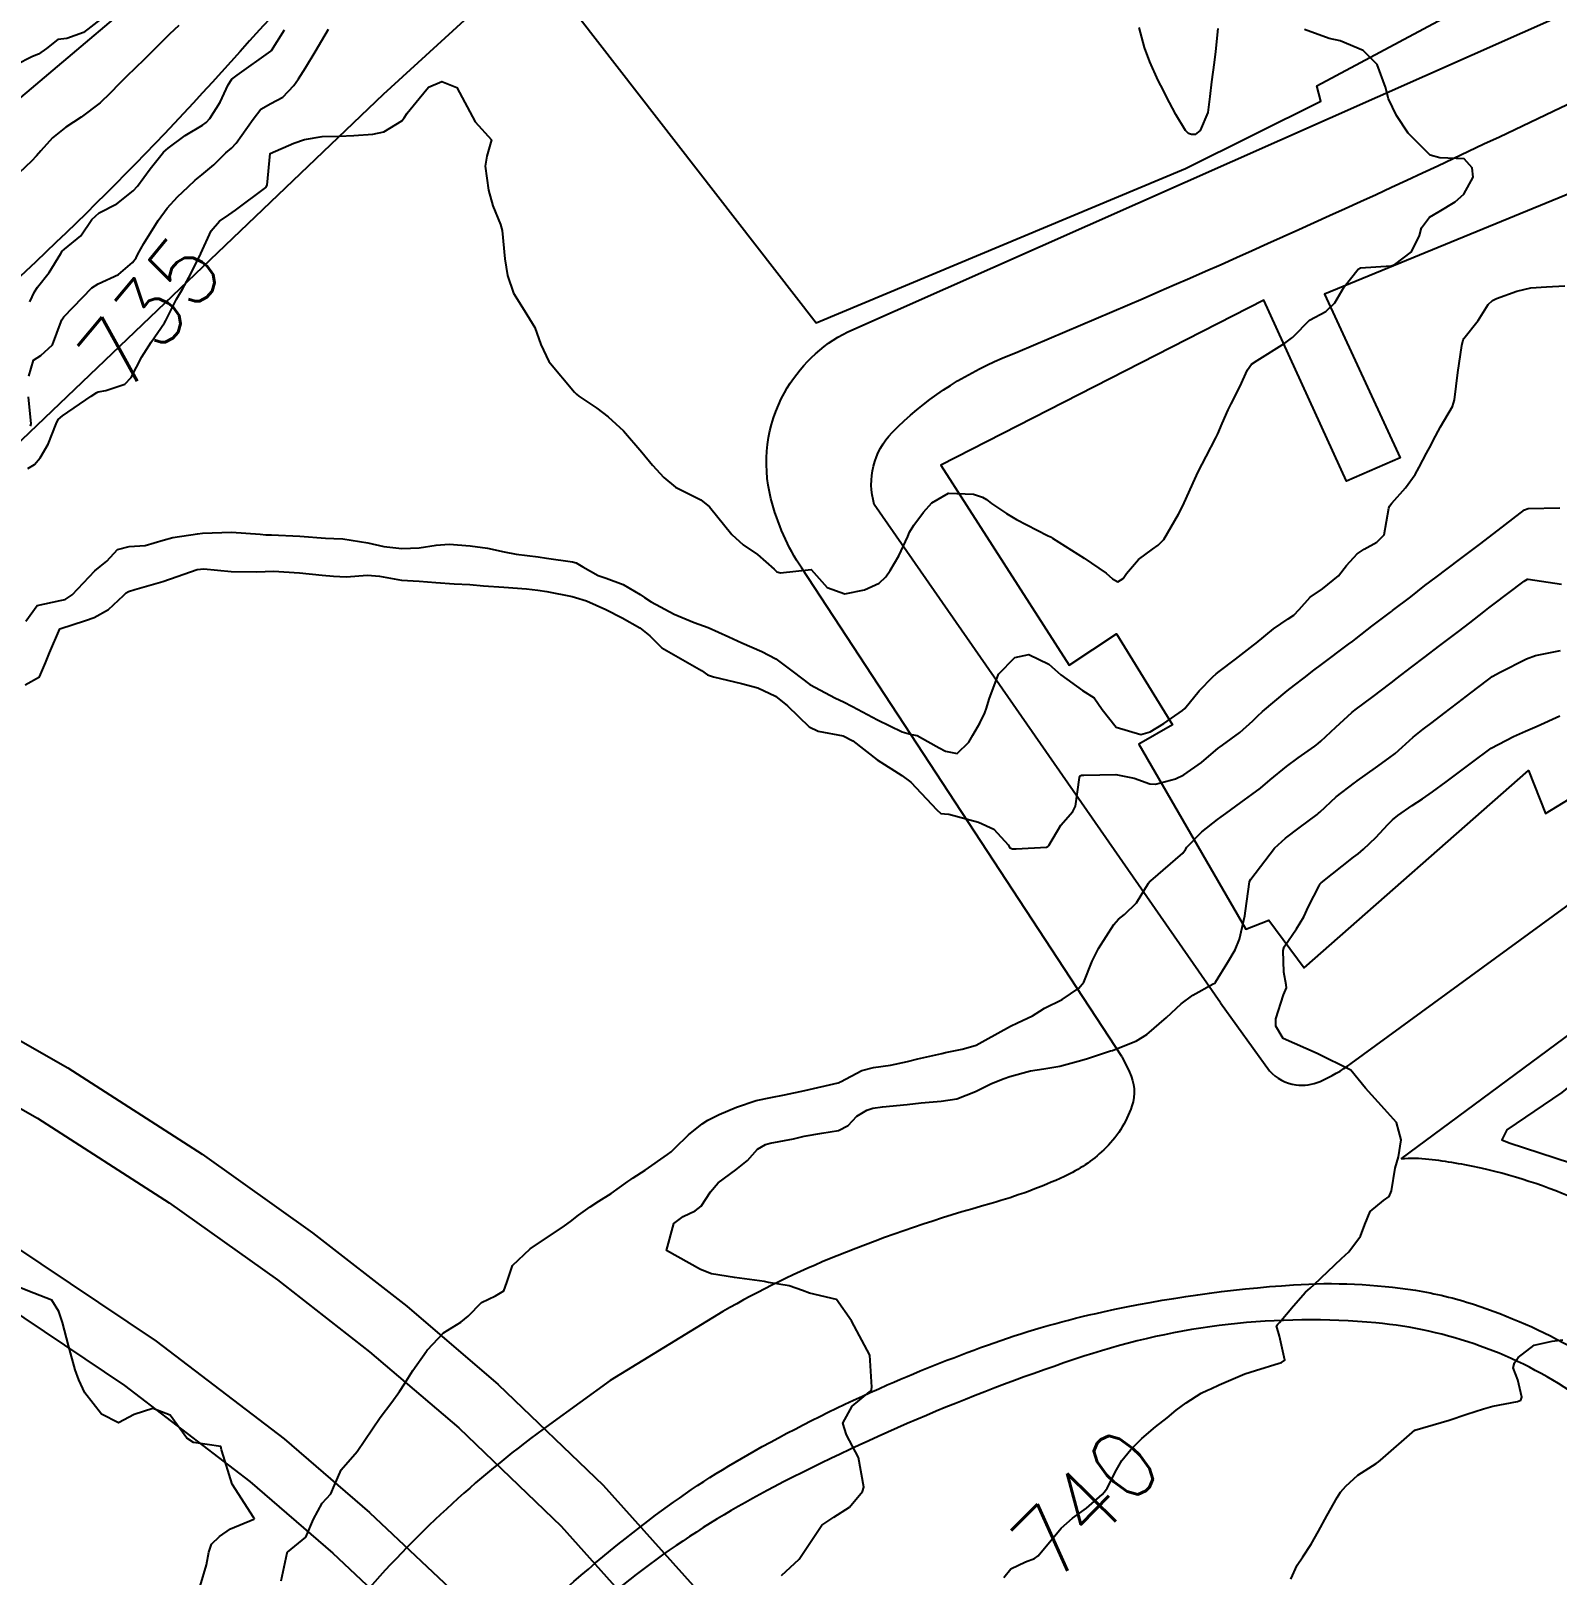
# Model space of a CAD drawing. Header units: metres. Extents: x 307586 to 320046, y 7427249 to 7434250.
# Drawn here: x 316232.5 to 316322, y 7432790.2 to 7432880.7 of the extents above; entities that cross this region are included whole.
import ezdxf
from ezdxf.enums import TextEntityAlignment as Align

# ---------------------------------------------------------------- set-up
doc = ezdxf.new("R2010")
doc.units = ezdxf.units.M
doc.header["$MEASUREMENT"] = 0
for name, color, linetype in [('Area Verde e Lazer', 45, 'Continuous'), ('Cotas', 45, 'Continuous'), ('Curvas de Nivel 1m', 11, 'Continuous'), ('Curvas de Nivel 5m', 15, 'Continuous'), ('Divisa', 42, 'FENCELINE2'), ('Edificações', 30, 'Continuous'), ('Hidrografia', 140, 'Continuous'), ('Linha Férrea', 20, 'Continuous'), ('Pontes_Viadutos_Tubos', 190, 'Continuous'), ('Vias Primárias', 230, 'Continuous'), ('Vias Secundárias', 230, 'Continuous')]:
    doc.layers.add(name, color=color, linetype=linetype)
doc.styles.add('Style-STANDARD', font='STANDARD.shx')
doc.linetypes.add('FENCELINE2', pattern='A,0.25,-0.1,[132,ltypeshp.shx,S=0.1,R=0,X=-0.1,Y=0],-0.1,1', length=1.45)

msp = doc.modelspace()

# ---------------------------------------------------------------- linework, layer by layer
at = {"layer": 'Area Verde e Lazer'}
msp.add_lwpolyline([(316319.17, 7432815.551), (316325.463, 7432813.504), (316330.877, 7432810.578), (316334.682, 7432807.068), (316335.707, 7432806.044), (316336.585, 7432808.384), (316339.365, 7432815.259), (316344.943, 7432826.553), (316352.26, 7432836.645), (316360.163, 7432845.276), (316363.236, 7432847.762), (316363.383, 7432848.933), (316361.919, 7432848.201), (316355.919, 7432843.959), (316332.492, 7432826.834), (316322.248, 7432818.497), (316319.028, 7432816.303), (316318.736, 7432815.717)], close=True, dxfattribs=at)
msp.add_lwpolyline([(316319.17, 7432815.551), (316325.463, 7432813.504), (316330.877, 7432810.578), (316334.682, 7432807.068), (316335.707, 7432806.044), (316336.585, 7432808.384), (316339.365, 7432815.259), (316344.943, 7432826.553), (316352.26, 7432836.645), (316360.163, 7432845.276), (316363.236, 7432847.762), (316363.383, 7432848.933), (316361.919, 7432848.201), (316355.919, 7432843.959), (316332.492, 7432826.834), (316322.248, 7432818.497), (316319.028, 7432816.303), (316318.736, 7432815.717)], close=True, dxfattribs=at)
msp.add_lwpolyline([(316323.06, 7432800.791, 0.126944), (316311.356, 7432804.991, 0.103163), (316294.23, 7432803.036, 0.039758), (316276.073, 7432795.387, 0.070026), (316263.599, 7432786.519, 0.050061), (316253.095, 7432774.371, 0.09365), (316246.477, 7432759.79, -0.037526), (316244.374, 7432753.323, 0.059256), (316243.624, 7432750.623, 0.071498), (316243.474, 7432735.475, 0.131395), (316245.728, 7432730.054, -0.00311), (316249.029, 7432725.705, 0.091567), (316252.931, 7432722.105, 0.108082), (316261.634, 7432718.956, 0.044562), (316268.556, 7432718.659), (316276.359, 7432719.709), (316285.963, 7432722.109), (316296.786, 7432726.321), (316305.039, 7432731.42), (316311.942, 7432737.42), (316317.494, 7432744.169), (316322.905, 7432751.537)], format="xyb", dxfattribs=at)
msp.add_lwpolyline([(316323.06, 7432800.791, 0.126944), (316311.356, 7432804.991, 0.103163), (316294.23, 7432803.036, 0.039758), (316276.073, 7432795.387, 0.070026), (316263.599, 7432786.519, 0.050061), (316253.095, 7432774.371, 0.09365), (316246.477, 7432759.79, -0.037526), (316244.374, 7432753.323, 0.059256), (316243.624, 7432750.623, 0.071498), (316243.474, 7432735.475, 0.131395), (316245.728, 7432730.054, -0.00311), (316249.029, 7432725.705, 0.091567), (316252.931, 7432722.105, 0.108082), (316261.634, 7432718.956, 0.044562), (316268.556, 7432718.659), (316276.359, 7432719.709), (316285.963, 7432722.109), (316296.786, 7432726.321), (316305.039, 7432731.42), (316311.942, 7432737.42), (316317.494, 7432744.169), (316322.905, 7432751.537)], format="xyb", dxfattribs=at)
at = {"layer": 'Curvas de Nivel 1m', "flags": 128}
for points, elevation in [([(316236.611, 7432881.429), (316235.566, 7432880.629), (316234.599, 7432880.268), (316234.072, 7432880.211), (316233.39, 7432879.692), (316232.924, 7432879.361), (316232.586, 7432879.221), (316231.575, 7432878.713)], 734), ([(316241.164, 7432881.038), (316240.602, 7432880.526), (316239.691, 7432879.614), (316239.145, 7432879.061), (316238.576, 7432878.507), (316238.126, 7432878.078), (316237.68, 7432877.639), (316237.135, 7432877.067), (316236.552, 7432876.508), (316235.425, 7432875.667), (316234.537, 7432875.079), (316233.76, 7432874.458), (316233.057, 7432873.695), (316232.811, 7432873.404), (316232.514, 7432873.076), (316231.801, 7432872.409)], 733), ([(316232.361, 7432860.478), (316232.638, 7432861.43), (316233.072, 7432861.693), (316233.757, 7432862.311), (316234.26, 7432863.681), (316234.292, 7432863.793), (316234.406, 7432863.952), (316236.054, 7432865.656), (316236.425, 7432865.892), (316237.622, 7432866.447), (316238.446, 7432867.139), (316238.65, 7432867.427), (316238.759, 7432867.625), (316239.102, 7432868.263), (316239.94, 7432869.608), (316240.48, 7432870.339), (316241.084, 7432870.997), (316241.713, 7432871.588), (316242.118, 7432871.965), (316242.504, 7432872.288), (316243.209, 7432872.876), (316243.919, 7432873.566), (316244.24, 7432873.849), (316244.529, 7432874.144), (316245.516, 7432875.545), (316245.966, 7432876.124), (316246.557, 7432876.468), (316247.258, 7432876.828), (316247.909, 7432877.517), (316248.173, 7432877.918), (316248.583, 7432878.562), (316249.158, 7432879.502), (316249.931, 7432880.815)], 734), ([(316232.414, 7432864.844), (316232.686, 7432865.431), (316232.872, 7432865.696), (316233.562, 7432866.558), (316234.235, 7432867.682), (316234.31, 7432867.816), (316234.447, 7432867.935), (316235.414, 7432868.71), (316236.057, 7432869.656), (316236.477, 7432870.048), (316237.532, 7432870.59), (316238.49, 7432871.341), (316238.727, 7432871.626), (316239.483, 7432872.64), (316240.266, 7432873.604), (316240.525, 7432873.851), (316241.539, 7432874.584), (316242.539, 7432875.192), (316242.768, 7432875.35), (316242.983, 7432875.576), (316243.586, 7432876.541), (316244.058, 7432877.565), (316244.257, 7432877.882), (316244.579, 7432878.131), (316246.551, 7432879.531), (316246.593, 7432879.574), (316247.348, 7432880.781)], 733), ([(316232.189, 7432846.118), (316232.848, 7432847.049), (316234.208, 7432847.327), (316234.494, 7432847.39), (316234.902, 7432847.67), (316236.227, 7432849.072), (316236.543, 7432849.333), (316236.936, 7432849.643), (316237.555, 7432850.322), (316238.242, 7432850.493), (316239.179, 7432850.553), (316240.246, 7432850.868), (316240.809, 7432851.033), (316242.25, 7432851.251), (316242.549, 7432851.277), (316244.251, 7432851.341), (316245.93, 7432851.215), (316246.25, 7432851.188), (316246.6, 7432851.176), (316248.249, 7432851.101), (316249.752, 7432850.992), (316250.248, 7432850.971), (316250.772, 7432850.95), (316252.246, 7432850.721), (316253.188, 7432850.506), (316254.242, 7432850.387), (316255.245, 7432850.427), (316256.245, 7432850.587), (316257.006, 7432850.642), (316258.244, 7432850.546), (316259.261, 7432850.393), (316260.241, 7432850.177), (316260.941, 7432850.054), (316262.238, 7432849.887), (316262.716, 7432849.813), (316264.236, 7432849.603), (316264.464, 7432849.545), (316264.839, 7432849.311), (316265.739, 7432848.808), (316266.226, 7432848.647), (316267.213, 7432848.27), (316268.217, 7432847.677), (316268.462, 7432847.513), (316268.853, 7432847.26), (316270.202, 7432846.526), (316271.374, 7432846.05), (316272.191, 7432845.751), (316273.414, 7432845.208), (316274.179, 7432844.853), (316275.341, 7432844.349), (316276.17, 7432843.912), (316277.174, 7432843.16), (316278.152, 7432842.42), (316279.663, 7432841.604), (316280.137, 7432841.39), (316280.668, 7432841.115), (316282.125, 7432840.337), (316283.576, 7432839.627), (316284.117, 7432839.481), (316284.455, 7432839.412), (316285.074, 7432839.066), (316285.75, 7432838.696), (316286.107, 7432838.508), (316286.792, 7432838.357), (316287.484, 7432839.036), (316287.713, 7432839.44), (316288.13, 7432840.136), (316288.418, 7432840.746), (316288.52, 7432841.024), (316288.672, 7432841.546), (316289.219, 7432843.014), (316290.173, 7432843.997), (316291.005, 7432844.161), (316292.169, 7432843.603), (316292.868, 7432842.973), (316294.154, 7432842.059), (316294.836, 7432841.636), (316295.293, 7432840.943), (316296.128, 7432839.917), (316297.562, 7432839.475), (316298.124, 7432839.627), (316298.91, 7432840.119), (316300.004, 7432840.882), (316300.144, 7432841.013), (316300.994, 7432842.032), (316301.784, 7432842.864), (316301.985, 7432843.041), (316302.166, 7432843.175), (316303.126, 7432843.898), (316304.182, 7432844.714), (316304.335, 7432844.838), (316305.347, 7432845.671), (316306.205, 7432846.252), (316306.535, 7432846.479), (316306.855, 7432846.804), (316307.495, 7432847.522), (316308.225, 7432848.016), (316309.158, 7432848.776), (316309.62, 7432849.391), (316310.253, 7432850.066), (316310.666, 7432850.346), (316311.411, 7432850.749), (316311.829, 7432851.183), (316312.104, 7432852.742), (316312.154, 7432852.871), (316312.286, 7432853.036), (316313.097, 7432853.93), (316313.651, 7432854.727), (316313.884, 7432855.149), (316314.322, 7432855.97), (316314.586, 7432856.459), (316314.714, 7432856.714), (316315.149, 7432857.516), (316315.84, 7432858.698), (316315.967, 7432859.088), (316316.162, 7432860.693), (316316.399, 7432862.287), (316316.475, 7432862.616), (316316.517, 7432862.689), (316317.349, 7432863.745), (316317.93, 7432864.675), (316318.185, 7432864.913), (316318.428, 7432865.04), (316319.614, 7432865.473), (316320.438, 7432865.663), (316321.348, 7432865.722), (316322.44, 7432865.784)], 736), ([(316232.464, 7432857.556), (316232.497, 7432857.698), (316232.347, 7432859.275)], 734), ([(316232.143, 7432842.395), (316232.987, 7432842.855), (316233.348, 7432843.688), (316233.579, 7432844.276), (316234.183, 7432845.68), (316235.691, 7432846.157), (316236.193, 7432846.344), (316237.042, 7432846.8), (316237.906, 7432847.633), (316238.061, 7432847.785), (316238.215, 7432847.865), (316238.57, 7432847.979), (316240.221, 7432848.454), (316241.07, 7432848.746), (316242.229, 7432849.145), (316242.623, 7432849.182), (316244.228, 7432849.041), (316245.697, 7432849.008), (316246.228, 7432849.034), (316246.71, 7432849.044), (316248.227, 7432848.951), (316249.56, 7432848.824), (316250.226, 7432848.759), (316250.97, 7432848.728), (316252.226, 7432848.814), (316252.917, 7432848.762), (316254.224, 7432848.532), (316255.26, 7432848.461), (316256.223, 7432848.387), (316257.312, 7432848.309), (316258.222, 7432848.28), (316259.029, 7432848.186), (316260.22, 7432848.106), (316261.554, 7432848.012), (316262.219, 7432847.935), (316262.742, 7432847.859), (316264.215, 7432847.57), (316264.416, 7432847.518), (316265.061, 7432847.307), (316266.206, 7432846.803), (316267.155, 7432846.324), (316268.19, 7432845.724), (316268.782, 7432845.261), (316269.485, 7432844.559), (316270.172, 7432844.171), (316271.807, 7432843.224), (316272.159, 7432842.983), (316272.511, 7432842.864), (316274.152, 7432842.47), (316275.116, 7432842.218), (316276.141, 7432841.728), (316276.843, 7432841.163), (316278.121, 7432839.932), (316278.653, 7432839.677), (316280.116, 7432839.397), (316280.672, 7432839.114), (316282.102, 7432837.995), (316283.546, 7432837.085), (316284.087, 7432836.695), (316285.611, 7432835.057), (316285.849, 7432834.841), (316286.061, 7432834.827), (316286.302, 7432834.806), (316288.056, 7432834.338), (316288.958, 7432833.923), (316289.784, 7432833.004), (316289.884, 7432832.845), (316290.041, 7432832.779), (316290.266, 7432832.773), (316292.042, 7432832.883), (316292.113, 7432832.908), (316292.182, 7432832.979), (316292.87, 7432834.156), (316293.571, 7432834.965), (316293.742, 7432835.289), (316293.971, 7432836.961), (316294.003, 7432837.052), (316294.094, 7432837.091), (316294.227, 7432837.091), (316296.095, 7432837.135), (316297.177, 7432836.919), (316298.088, 7432836.59), (316298.424, 7432836.569), (316299.593, 7432836.888), (316300.095, 7432837.117), (316301.129, 7432837.844), (316302.111, 7432838.676), (316302.212, 7432838.759), (316302.356, 7432838.858), (316303.376, 7432839.596), (316304.135, 7432840.288), (316304.414, 7432840.56), (316304.712, 7432840.831), (316306.155, 7432842.037), (316306.587, 7432842.377), (316307.138, 7432842.8), (316307.721, 7432843.241), (316308.171, 7432843.58), (316309.75, 7432844.766), (316309.996, 7432844.953), (316310.188, 7432845.102), (316311.122, 7432845.828), (316312.212, 7432846.654), (316312.259, 7432846.693), (316312.324, 7432846.739), (316313.392, 7432847.557), (316314.228, 7432848.205), (316314.886, 7432848.71), (316316.249, 7432849.732), (316316.796, 7432850.143), (316317.502, 7432850.678), (316317.932, 7432851.007), (316318.269, 7432851.266), (316320.066, 7432852.643), (316320.284, 7432852.729), (316322.145, 7432852.761)], 737), ([(316247.163, 7432789.867), (316247.507, 7432791.51), (316247.514, 7432791.529), (316247.533, 7432791.549), (316248.613, 7432792.428), (316249.059, 7432793.488), (316249.572, 7432794.425), (316250.078, 7432794.975), (316250.294, 7432795.473), (316250.682, 7432796.384), (316251.613, 7432797.46), (316252.973, 7432799.44), (316253.642, 7432800.355), (316254.102, 7432800.972), (316254.391, 7432801.423), (316254.885, 7432802.197), (316255.682, 7432803.342), (316255.712, 7432803.38), (316255.731, 7432803.41), (316256.682, 7432804.411), (316257.699, 7432805.029), (316258.125, 7432805.384), (316258.907, 7432806.181), (316259.721, 7432806.578), (316260.207, 7432806.874), (316260.4, 7432807.353), (316260.727, 7432808.366), (316261.753, 7432809.34), (316263.767, 7432810.69), (316264.131, 7432810.945), (316264.603, 7432811.302), (316265.282, 7432811.793), (316265.785, 7432812.118), (316266.502, 7432812.574), (316267.489, 7432813.273), (316267.67, 7432813.405), (316267.805, 7432813.492), (316268.494, 7432813.944), (316269.819, 7432814.863), (316270.032, 7432815.026), (316270.249, 7432815.236), (316271.043, 7432816.02), (316271.845, 7432816.662), (316272.183, 7432816.88), (316272.838, 7432817.205), (316273.857, 7432817.636), (316275.02, 7432818.02), (316275.863, 7432818.206), (316276.671, 7432818.355), (316277.867, 7432818.605), (316279.813, 7432819.061), (316279.872, 7432819.078), (316279.906, 7432819.087), (316279.965, 7432819.119), (316281.208, 7432819.779), (316281.886, 7432819.957), (316282.882, 7432820.096), (316283.891, 7432820.313), (316284.501, 7432820.463), (316285.899, 7432820.791), (316286.111, 7432820.837), (316287.095, 7432821.038), (316287.726, 7432821.211), (316287.905, 7432821.28), (316288.447, 7432821.561), (316289.917, 7432822.385), (316290.335, 7432822.58), (316291.212, 7432822.987), (316291.643, 7432823.266), (316291.927, 7432823.433), (316292.951, 7432823.951), (316293.939, 7432824.604), (316294.218, 7432824.956), (316294.724, 7432826.186), (316295.076, 7432826.943), (316295.987, 7432828.343), (316296.267, 7432828.65), (316296.609, 7432828.924), (316297.307, 7432829.613), (316298.021, 7432830.762), (316298.081, 7432830.85), (316298.145, 7432830.908), (316300.039, 7432832.519), (316300.178, 7432832.742), (316300.265, 7432832.878), (316301.15, 7432833.771), (316302.059, 7432834.498), (316302.269, 7432834.65), (316302.553, 7432834.855), (316303.429, 7432835.49), (316304.08, 7432835.959), (316304.576, 7432836.343), (316305.148, 7432836.824), (316306.101, 7432837.596), (316306.799, 7432838.11), (316307.769, 7432838.793), (316307.96, 7432838.947), (316308.117, 7432839.091), (316309.002, 7432839.905), (316309.944, 7432840.763), (316310.145, 7432840.924), (316311.187, 7432841.715), (316312.16, 7432842.448), (316312.326, 7432842.574), (316312.54, 7432842.736), (316313.455, 7432843.443), (316314.176, 7432843.996), (316315.105, 7432844.706), (316315.719, 7432845.168), (316316.195, 7432845.523), (316316.857, 7432846.029), (316317.687, 7432846.675), (316317.979, 7432846.908), (316318.217, 7432847.086), (316320.053, 7432848.465), (316320.232, 7432848.579), (316320.28, 7432848.592), (316322.23, 7432848.284)], 738), ([(316276.504, 7432790.185), (316277.543, 7432791.15), (316278.867, 7432793.13), (316279.568, 7432793.613), (316280.487, 7432794.198), (316281.254, 7432795.103), (316281.332, 7432795.358), (316281.017, 7432797.106), (316280.314, 7432798.426), (316280.095, 7432799.115), (316280.641, 7432800.117), (316281.661, 7432800.952), (316281.732, 7432801.028), (316281.769, 7432801.098), (316281.793, 7432801.227), (316281.683, 7432803.1), (316280.605, 7432805.111), (316279.722, 7432806.37), (316278.138, 7432806.732), (316277.729, 7432806.899), (316276.952, 7432807.158), (316275.735, 7432807.369), (316275.493, 7432807.415), (316273.738, 7432807.652), (316272.39, 7432807.861), (316271.742, 7432808.121), (316269.753, 7432809.24), (316270.185, 7432810.819), (316270.734, 7432811.23), (316271.432, 7432811.569), (316271.782, 7432811.825), (316272.334, 7432812.672), (316272.79, 7432813.205), (316273.811, 7432813.966), (316274.496, 7432814.503), (316275.088, 7432815.177), (316275.555, 7432815.444), (316275.828, 7432815.522), (316277.199, 7432815.79), (316277.835, 7432815.928), (316278.865, 7432816.107), (316279.84, 7432816.274), (316280.4, 7432816.559), (316280.919, 7432817.109), (316281.493, 7432817.467), (316281.858, 7432817.587), (316282.429, 7432817.665), (316283.86, 7432817.796), (316284.691, 7432817.892), (316285.862, 7432817.98), (316286.781, 7432818.124), (316287.868, 7432818.551), (316288.816, 7432819.016), (316289.561, 7432819.322), (316289.879, 7432819.433), (316291.108, 7432819.764), (316291.887, 7432819.888), (316292.815, 7432820.045), (316293.894, 7432820.337), (316294.373, 7432820.475), (316295.795, 7432820.932), (316295.903, 7432820.965), (316297.308, 7432821.517), (316297.913, 7432821.898), (316299.068, 7432822.893), (316299.931, 7432823.684), (316300.612, 7432824.197), (316301.81, 7432824.861), (316301.898, 7432824.906), (316301.944, 7432824.955), (316302.679, 7432826.136), (316303.092, 7432826.849), (316303.35, 7432827.476), (316303.658, 7432828.843), (316303.703, 7432829.137), (316303.948, 7432830.841), (316303.964, 7432830.9), (316304.025, 7432831.001), (316305.404, 7432832.82), (316306.049, 7432833.407), (316306.855, 7432834.001), (316307.904, 7432834.792), (316307.989, 7432834.866), (316308.065, 7432834.935), (316309.027, 7432835.827), (316310.091, 7432836.642), (316310.158, 7432836.693), (316310.251, 7432836.758), (316311.326, 7432837.522), (316312.106, 7432838.086), (316312.476, 7432838.369), (316312.889, 7432838.732), (316313.531, 7432839.316), (316314.129, 7432839.801), (316314.654, 7432840.193), (316315.33, 7432840.702), (316316.149, 7432841.332), (316316.913, 7432841.924), (316317.891, 7432842.673), (316318.046, 7432842.789), (316318.165, 7432842.87), (316318.642, 7432843.138), (316320.176, 7432843.908), (316320.711, 7432844.101), (316322.181, 7432844.413)], 739), ([(316242.405, 7432789.567), (316242.777, 7432790.813), (316242.915, 7432791.559), (316243.068, 7432792.03), (316243.547, 7432792.466), (316244.186, 7432792.912), (316245.562, 7432793.49), (316245.582, 7432793.511), (316245.586, 7432793.53), (316245.563, 7432793.569), (316244.279, 7432795.543), (316243.677, 7432797.484), (316243.664, 7432797.549), (316243.615, 7432797.753), (316242.023, 7432797.98), (316241.62, 7432798.243), (316240.655, 7432799.59), (316239.637, 7432799.966), (316238.545, 7432799.616), (316237.628, 7432799.129), (316236.633, 7432799.64), (316235.645, 7432800.901), (316235.286, 7432801.654), (316235.08, 7432802.238), (316234.68, 7432803.66), (316234.336, 7432805.024), (316234.128, 7432805.666), (316233.713, 7432806.326), (316232.663, 7432806.742), (316231.724, 7432807.101)], 737), ([(316306.37, 7432789.962), (316306.743, 7432790.798), (316307.07, 7432791.272), (316307.555, 7432792.03), (316307.995, 7432792.784), (316308.472, 7432793.677), (316309.072, 7432794.768), (316309.284, 7432795.068), (316309.593, 7432795.416), (316310.296, 7432796.059), (316311.359, 7432796.743), (316311.512, 7432796.843), (316311.615, 7432796.937), (316313.633, 7432798.71), (316315.185, 7432799.15), (316315.642, 7432799.297), (316316.688, 7432799.639), (316317.652, 7432799.957), (316318.199, 7432800.118), (316319.659, 7432800.383), (316319.843, 7432800.455), (316319.905, 7432800.638), (316319.673, 7432801.647), (316319.397, 7432802.361), (316319.477, 7432802.643), (316319.686, 7432802.963), (316320.636, 7432803.689), (316321.696, 7432803.919), (316322.305, 7432804.005)], 741)]:
    msp.add_lwpolyline(points, dxfattribs=dict(at, elevation=elevation))
at = {"layer": 'Curvas de Nivel 5m', "flags": 128}
for points, elevation in [([(316232.297, 7432855.075), (316232.69, 7432855.305), (316233.023, 7432855.693), (316233.499, 7432856.5), (316233.957, 7432857.684), (316234.076, 7432857.942), (316234.338, 7432858.151), (316236.008, 7432859.313), (316236.352, 7432859.531), (316236.436, 7432859.565), (316236.881, 7432859.645), (316237.982, 7432860.009), (316238.361, 7432860.396), (316238.998, 7432861.621), (316239.531, 7432862.468), (316240.324, 7432863.601), (316240.404, 7432863.746), (316241.016, 7432864.995), (316241.368, 7432865.591), (316241.753, 7432866.267), (316242.415, 7432867.58), (316242.426, 7432867.607), (316242.454, 7432867.672), (316243.048, 7432868.993), (316243.548, 7432869.569), (316244.094, 7432869.946), (316244.479, 7432870.206), (316246.257, 7432871.534), (316246.343, 7432871.685), (316246.523, 7432873.53), (316247.903, 7432874.142), (316248.531, 7432874.362), (316249.567, 7432874.528), (316250.534, 7432874.554), (316251.423, 7432874.582), (316252.535, 7432874.665), (316253.179, 7432874.811), (316254.23, 7432875.443), (316254.37, 7432875.617), (316254.55, 7432875.892), (316255.243, 7432876.75), (316255.791, 7432877.422), (316256.576, 7432877.747), (316257.46, 7432877.401), (316258.543, 7432875.39), (316259.485, 7432874.328), (316259.209, 7432873.38), (316259.112, 7432872.783), (316259.312, 7432871.378), (316259.579, 7432870.468), (316260.023, 7432869.367), (316260.121, 7432869.017), (316260.283, 7432867.363), (316260.438, 7432866.384), (316260.787, 7432865.356), (316261.413, 7432864.35), (316262.042, 7432863.344), (316262.388, 7432862.34), (316262.847, 7432861.335), (316264.355, 7432859.541), (316264.468, 7432859.433), (316264.62, 7432859.316), (316265.663, 7432858.617), (316266.341, 7432858.107), (316267.231, 7432857.281), (316268.314, 7432856.019), (316268.939, 7432855.26), (316269.596, 7432854.551), (316270.29, 7432853.984), (316271.766, 7432853.225), (316272.277, 7432852.822), (316273.584, 7432851.207), (316274.247, 7432850.606), (316275.09, 7432850.036), (316276.064, 7432849.173), (316276.145, 7432849.084), (316276.231, 7432849.016), (316276.447, 7432848.952), (316278.233, 7432849.15), (316279.179, 7432848.092), (316280.219, 7432847.717), (316281.371, 7432847.959), (316282.225, 7432848.353), (316282.613, 7432848.712), (316282.867, 7432849.094), (316283.374, 7432849.956), (316283.897, 7432851.084), (316284.009, 7432851.331), (316284.263, 7432851.752), (316284.826, 7432852.52), (316285.315, 7432853.065), (316286.289, 7432853.624), (316287.765, 7432853.559), (316288.287, 7432853.398), (316288.516, 7432853.258), (316288.819, 7432853.022), (316289.697, 7432852.429), (316290.274, 7432852.09), (316292.096, 7432851.15), (316292.264, 7432851.058), (316292.393, 7432850.979), (316294.246, 7432849.809), (316295.531, 7432848.941), (316295.901, 7432848.607), (316296.228, 7432848.424), (316296.528, 7432848.629), (316296.719, 7432848.925), (316297.432, 7432849.732), (316298.255, 7432850.351), (316298.588, 7432850.575), (316298.918, 7432850.9), (316299.779, 7432852.389), (316300.027, 7432852.884), (316300.289, 7432853.451), (316300.735, 7432854.439), (316300.938, 7432854.874), (316301.402, 7432855.784), (316301.963, 7432856.864), (316302.087, 7432857.111), (316302.341, 7432857.7), (316302.697, 7432858.509), (316302.86, 7432858.855), (316303.367, 7432859.851), (316303.825, 7432860.846), (316304.049, 7432861.181), (316304.388, 7432861.398), (316306.007, 7432862.424), (316306.402, 7432862.706), (316306.464, 7432862.748), (316306.526, 7432862.809), (316307.449, 7432863.763), (316308.418, 7432864.264), (316308.938, 7432864.782), (316309.486, 7432865.725), (316310.32, 7432866.762), (316310.454, 7432866.84), (316312.238, 7432866.959), (316312.456, 7432867.025), (316313.432, 7432867.762), (316313.914, 7432868.726), (316314.026, 7432869.178), (316314.489, 7432869.798), (316315.066, 7432870.14), (316316.006, 7432870.697), (316316.507, 7432871.143), (316317.061, 7432872.141), (316317, 7432872.685), (316316.528, 7432873.215), (316315.099, 7432873.281), (316314.53, 7432873.433), (316313.236, 7432874.733), (316312.558, 7432875.762), (316312.1, 7432876.745), (316311.911, 7432877.415), (316311.427, 7432878.752), (316310.605, 7432879.577), (316309.264, 7432880.129), (316308.615, 7432880.272), (316307.167, 7432880.805)], 735), ([(316302.082, 7432880.865), (316301.954, 7432879.515), (316301.863, 7432878.867), (316301.707, 7432877.743), (316301.622, 7432876.87), (316301.497, 7432875.932), (316301.042, 7432874.875), (316300.763, 7432874.655), (316300.541, 7432874.646), (316300.357, 7432874.698), (316300.178, 7432874.885), (316299.629, 7432875.821), (316299.063, 7432876.903), (316298.9, 7432877.229), (316298.582, 7432877.82), (316298.091, 7432878.915), (316297.78, 7432879.744), (316297.471, 7432880.922)], 735), ([(316289.529, 7432790.071), (316289.954, 7432790.579), (316290.798, 7432790.987), (316291.341, 7432791.186), (316291.547, 7432791.345), (316292.902, 7432792.96), (316293.569, 7432793.549), (316294.378, 7432794.139), (316295.292, 7432794.933), (316295.436, 7432795.081), (316295.589, 7432795.307), (316296.14, 7432796.389), (316296.461, 7432796.922), (316296.972, 7432797.564), (316297.626, 7432798.22), (316298.437, 7432798.898), (316299.104, 7432799.425), (316299.648, 7432799.872), (316300.226, 7432800.303), (316301.1, 7432800.866), (316301.477, 7432801.049), (316301.666, 7432801.126), (316302.169, 7432801.354), (316303.675, 7432802.011), (316304.292, 7432802.208), (316305.681, 7432802.629), (316305.817, 7432802.674), (316306.016, 7432802.807), (316305.697, 7432804.213), (316305.526, 7432804.812), (316305.597, 7432804.918), (316305.706, 7432805.024), (316306.521, 7432806.002), (316307.221, 7432806.795), (316307.493, 7432807.035), (316307.737, 7432807.242), (316309.332, 7432808.766), (316309.551, 7432808.968), (316309.759, 7432809.166), (316310.456, 7432810.07), (316310.697, 7432810.751), (316311.017, 7432811.521), (316311.797, 7432812.169), (316312.128, 7432812.408), (316312.273, 7432812.735), (316312.484, 7432814.065), (316312.669, 7432814.732), (316312.838, 7432815.73), (316312.561, 7432816.733), (316311.861, 7432817.517), (316310.736, 7432818.751), (316309.888, 7432819.796), (316307.903, 7432820.79), (316305.911, 7432821.664), (316305.489, 7432822.386), (316305.478, 7432822.817), (316305.937, 7432824.223), (316306.113, 7432824.636), (316306.082, 7432824.809), (316305.954, 7432825.55), (316305.912, 7432826.811), (316305.975, 7432827.04), (316306.699, 7432828.089), (316307.118, 7432828.799), (316307.406, 7432829.392), (316308.02, 7432830.603), (316308.086, 7432830.725), (316308.145, 7432830.788), (316310.038, 7432832.292), (316310.306, 7432832.492), (316310.622, 7432832.754), (316311.345, 7432833.452), (316312.058, 7432834.202), (316312.324, 7432834.474), (316312.641, 7432834.734), (316313.483, 7432835.315), (316314.078, 7432835.717), (316314.671, 7432836.124), (316315.463, 7432836.699), (316316.098, 7432837.178), (316316.959, 7432837.827), (316318.113, 7432838.67), (316319.421, 7432839.353), (316320.128, 7432839.673), (316320.8, 7432839.966), (316322.142, 7432840.579)], 740)]:
    msp.add_lwpolyline(points, dxfattribs=dict(at, elevation=elevation))
at = {"layer": 'Divisa'}
msp.add_lwpolyline([(316464.936, 7432963.066), (316464.772, 7432959.195), (316451.713, 7432957.656), (316436.318, 7432955.788), (316395.313, 7432939.634), (316368.314, 7432930.255), (316323.553, 7432914.739), (316315.483, 7432913.062), (316309.046, 7432911.154), (316261.496, 7432884.643), (316253.147, 7432876.984), (316210.75, 7432836.508), (316191.175, 7432816.825), (316176.414, 7432801.65)], dxfattribs=at)
at = {"layer": 'Edificações'}
for points in [[(316262.245, 7432884.596), (316278.523, 7432863.608), (316300.196, 7432872.652), (316308.126, 7432876.596), (316307.887, 7432877.504), (316315.274, 7432881.44), (316308.426, 7432894.399), (316316.237, 7432898.623), (316323.848, 7432885.107), (316327.729, 7432887.293), (316320.116, 7432900.433), (316321.758, 7432901.526), (316317.479, 7432908.78), (316319.154, 7432909.661), (316316.907, 7432913.183), (316309.785, 7432910.815), (316301.473, 7432906.708), (316290.84, 7432900.557), (316293.165, 7432896.782), (316296.72, 7432898.667), (316303.588, 7432885.202), (316296.316, 7432881.803), (316289.266, 7432899.201)], [(316342.409, 7432847.742), (316337.811, 7432859.588), (316346.696, 7432863.625), (316339.902, 7432878.248), (316308.329, 7432865.297), (316312.77, 7432855.695), (316309.635, 7432854.338), (316304.776, 7432864.931), (316285.845, 7432855.27), (316293.372, 7432843.55), (316296.141, 7432845.377), (316299.433, 7432840.054), (316297.447, 7432838.906), (316303.723, 7432828.072), (316305.082, 7432828.594), (316307.144, 7432825.796), (316320.295, 7432837.361), (316321.306, 7432834.856)]]:
    msp.add_lwpolyline(points, close=True, dxfattribs=at)
at = {"layer": 'Hidrografia'}
msp.add_lwpolyline([(316345.257, 7432937.008), (316332.874, 7432930.454), (316325.127, 7432926.488, -0.025186), (316309.274, 7432919.354, 0.066112), (316298.793, 7432913.567, -0.061378), (316287.259, 7432907.055, 0.06464), (316273.883, 7432899.389, -0.055444), (316260.461, 7432891.366, 0.105222), (316245.3, 7432880.133, -0.033115), (316226.688, 7432861.68, 0.016611), (316213.98, 7432849.885, -0.013931), (316202.488, 7432839.104, 0.030397), (316184.194, 7432820.773, -0.018693), (316160.439, 7432795.829, -0.015486), (316153.15, 7432789.154, 0.325723), (316151.008, 7432780.026, 0.663463)], format="xyb", dxfattribs=at)
at = {"layer": 'Linha Férrea'}
msp.add_lwpolyline([(316142.456, 7432790.468), (316161.934, 7432810.012), (316181.915, 7432830.855), (316202.435, 7432850.064), (316215.787, 7432862.98), (316229.211, 7432874.562), (316243.52, 7432886.661), (316255.916, 7432895.743), (316272.806, 7432907.838), (316291.77, 7432919.575), (316308.446, 7432928.879), (316332.356, 7432940.606)], dxfattribs=at)
at = {"layer": 'Pontes_Viadutos_Tubos'}
for points, elevation in [([(316137.598, 7432867.182), (316144.979, 7432863.337), (316154.202, 7432858.813), (316164.403, 7432853.933), (316173.01, 7432850.038), (316186.449, 7432843.871), (316196.427, 7432839.348), (316203.836, 7432835.891), (316218.492, 7432828.832), (316227.565, 7432823.971), (316234.65, 7432819.939), (316242.531, 7432814.888), (316249.004, 7432810.28), (316254.521, 7432805.965), (316259.892, 7432801.389), (316266.046, 7432795.474), (316273.708, 7432786.942)], 740.304), ([(316137.878, 7432851.507), (316147.623, 7432846.697), (316156.885, 7432842.332), (316171.234, 7432835.764), (316187.559, 7432828.261), (316207.223, 7432819.044), (316216.066, 7432814.577), (316222.381, 7432811.12), (316229.715, 7432806.848), (316237.972, 7432801.315), (316245.325, 7432795.704), (316250.195, 7432791.496), (316255.781, 7432786.236)], 733.096)]:
    msp.add_lwpolyline(points, dxfattribs=dict(at, elevation=elevation))
at = {"layer": 'Vias Primárias'}
msp.add_lwpolyline([(316312.826, 7432814.602), (316327.182, 7432825.213), (316341.9, 7432836.193), (316351.711, 7432843.563), (316362.765, 7432852.044), (316377.363, 7432863.332), (316391.572, 7432874.196), (316396.848, 7432877.989), (316398.348, 7432878.937), (316392.116, 7432873.255), (316379.024, 7432861.354), (316365.013, 7432846.771), (316358.891, 7432840.517, 0.038074), (316347.436, 7432826.882, 0.045433), (316344.529, 7432821.94, 0.013411), (316340.951, 7432813.8, 0.02985), (316338.322, 7432806.065, 0.05716), (316337.289, 7432799.395), (316336.136, 7432801.181, 0.015937), (316333.83, 7432804.517, 0.077162), (316330.086, 7432808.221, 0.04732), (316323.805, 7432811.913, 0.054013), (316317.524, 7432814.057, 0.026996), (316314.462, 7432814.574, 0.04796)], format="xyb", close=True, dxfattribs=at)
msp.add_lwpolyline([(316312.826, 7432814.602), (316327.182, 7432825.213), (316341.9, 7432836.193), (316351.711, 7432843.563), (316362.765, 7432852.044), (316377.363, 7432863.332), (316391.572, 7432874.196), (316396.848, 7432877.989), (316398.348, 7432878.937), (316392.116, 7432873.255), (316379.024, 7432861.354), (316365.013, 7432846.771), (316358.891, 7432840.517, 0.038074), (316347.436, 7432826.882, 0.045433), (316344.529, 7432821.94, 0.013411), (316340.951, 7432813.8, 0.02985), (316338.322, 7432806.065, 0.05716), (316337.289, 7432799.395), (316336.136, 7432801.181, 0.015937), (316333.83, 7432804.517, 0.077162), (316330.086, 7432808.221, 0.04732), (316323.805, 7432811.913, 0.054013), (316317.524, 7432814.057, 0.026996), (316314.462, 7432814.574, 0.04796)], format="xyb", close=True, dxfattribs=at)
for points, elevation in [([(316135.968, 7432864.147), (316143.424, 7432860.262), (316152.7, 7432855.712), (316162.949, 7432850.809), (316171.582, 7432846.903), (316185.019, 7432840.736), (316194.987, 7432836.218), (316202.36, 7432832.778), (316216.931, 7432825.761), (316225.899, 7432820.955), (316232.867, 7432816.989), (316240.601, 7432812.032), (316246.943, 7432807.519), (316252.341, 7432803.296), (316257.579, 7432798.834), (316263.568, 7432793.078), (316271.072, 7432784.722)], 740.304), ([(316135.968, 7432864.147), (316143.424, 7432860.262), (316152.7, 7432855.712), (316162.949, 7432850.809), (316171.582, 7432846.903), (316185.019, 7432840.736), (316194.987, 7432836.218), (316202.36, 7432832.778), (316216.931, 7432825.761), (316225.899, 7432820.955), (316232.867, 7432816.989), (316240.601, 7432812.032), (316246.943, 7432807.519), (316252.341, 7432803.296), (316257.579, 7432798.834), (316263.568, 7432793.078), (316271.072, 7432784.722)], 740.304), ([(316139.335, 7432854.355), (316149.012, 7432849.578), (316158.232, 7432845.233), (316172.568, 7432838.671), (316188.905, 7432831.162), (316208.623, 7432821.92), (316217.555, 7432817.409), (316223.954, 7432813.905), (316231.412, 7432809.561), (316239.834, 7432803.917), (316247.342, 7432798.188), (316252.338, 7432793.872), (316258.057, 7432788.487)], 733.096), ([(316139.335, 7432854.355), (316149.012, 7432849.578), (316158.232, 7432845.233), (316172.568, 7432838.671), (316188.905, 7432831.162), (316208.623, 7432821.92), (316217.555, 7432817.409), (316223.954, 7432813.905), (316231.412, 7432809.561), (316239.834, 7432803.917), (316247.342, 7432798.188), (316252.338, 7432793.872), (316258.057, 7432788.487)], 733.096)]:
    msp.add_lwpolyline(points, dxfattribs=dict(at, elevation=elevation))
for points in [[(316302.243, 7432823.748), (316305.111, 7432819.758, 0.171796), (316306.657, 7432818.953, 0.138262), (316308.075, 7432819.146, 0.055091), (316309.91, 7432820.198), (316330.235, 7432835.026)], [(316302.243, 7432823.748), (316305.111, 7432819.758, 0.171796), (316306.657, 7432818.953, 0.138262), (316308.075, 7432819.146, 0.055091), (316309.91, 7432820.198), (316330.235, 7432835.026)], [(316296.459, 7432820.616), (316296.911, 7432819.68, -0.194733), (316297.041, 7432817.712, -0.125179), (316295.393, 7432815.13, -0.08003), (316293.099, 7432813.582, -0.040589), (316288.799, 7432811.997, 0.02797), (316279.752, 7432808.92, 0.035126), (316273.059, 7432805.654), (316266.446, 7432801.615), (316262.897, 7432799.043, 0.056483), (316252.033, 7432789.125)], [(316296.459, 7432820.616), (316296.911, 7432819.68, -0.194733), (316297.041, 7432817.712, -0.125179), (316295.393, 7432815.13, -0.08003), (316293.099, 7432813.582, -0.040589), (316288.799, 7432811.997, 0.02797), (316279.752, 7432808.92, 0.035126), (316273.059, 7432805.654), (316266.446, 7432801.615), (316262.897, 7432799.043, 0.056483), (316252.033, 7432789.125)], [(316256.022, 7432781.508, -0.053314), (316269.113, 7432793.715, -0.033512), (316274.897, 7432797.48, -0.02445), (316282.696, 7432801.355, -0.018307), (316288.966, 7432803.827, -0.030924), (316295.35, 7432805.643, -0.037336), (316306.513, 7432807.224, -0.055515), (316313.669, 7432806.903, -0.040004), (316317.081, 7432806.083, -0.050094), (316323.021, 7432803.46, -0.102764)], [(316256.022, 7432781.508, -0.053314), (316269.113, 7432793.715, -0.033512), (316274.897, 7432797.48, -0.02445), (316282.696, 7432801.355, -0.018307), (316288.966, 7432803.827, -0.030924), (316295.35, 7432805.643, -0.037336), (316306.513, 7432807.224, -0.055515), (316313.669, 7432806.903, -0.040004), (316317.081, 7432806.083, -0.050094), (316323.021, 7432803.46, -0.102764)]]:
    msp.add_lwpolyline(points, format="xyb", dxfattribs=at)
at = {"layer": 'Vias Secundárias'}
for points in [[(316296.459, 7432820.616), (316277.683, 7432849.221, -0.082743), (316275.88, 7432853.304, -0.191161), (316276.674, 7432859.515, -0.150779), (316280.379, 7432863.084), (316322.73, 7432881.864), (316339.232, 7432889.321), (316359.445, 7432897.238), (316379.923, 7432905.316), (316398.571, 7432912.762), (316408.79, 7432918.035), (316428.478, 7432930.737), (316457.078, 7432948.442, -0.020053), (316468.332, 7432954.8, -0.039905), (316476.454, 7432958.18, -0.093022), (316487.101, 7432959.562, -0.019695), (316499.611, 7432958.359), (316541.556, 7432953.643), (316556.345, 7432951.442, -0.062211), (316572.468, 7432946.946, -0.002685), (316580.603, 7432943.491, 0.025707), (316584.439, 7432942.067, 0.018056)], [(316296.459, 7432820.616), (316277.683, 7432849.221, -0.082743), (316275.88, 7432853.304, -0.191161), (316276.674, 7432859.515, -0.150779), (316280.379, 7432863.084), (316322.73, 7432881.864), (316339.232, 7432889.321), (316359.445, 7432897.238), (316379.923, 7432905.316), (316398.571, 7432912.762), (316408.79, 7432918.035), (316428.478, 7432930.737), (316457.078, 7432948.442, -0.020053), (316468.332, 7432954.8, -0.039905), (316476.454, 7432958.18, -0.093022), (316487.101, 7432959.562, -0.019695), (316499.611, 7432958.359), (316541.556, 7432953.643), (316556.345, 7432951.442, -0.062211), (316572.468, 7432946.946, -0.002685), (316580.603, 7432943.491, 0.025707), (316584.439, 7432942.067, 0.018056)], [(316302.243, 7432823.748), (316281.938, 7432852.964, -0.273212), (316282.994, 7432857.182, -0.099642), (316289.438, 7432861.529, 0.012166), (316318.59, 7432874.519, -0.005488), (316347.634, 7432887.928, -0.028972), (316381.225, 7432900.711, 0.034345), (316401.178, 7432908.55, 0.040622), (316414.851, 7432916.455), (316445.83, 7432937.897), (316468.042, 7432951.557, -0.074414), (316471.787, 7432953.459, -0.099948), (316489.939, 7432955.691, -0.014961), (316531.016, 7432951.288, -0.021373), (316546.614, 7432948.458), (316562.328, 7432944.907), (316571.4, 7432941.421), (316573.897, 7432940.437, -0.215713), (316576.315, 7432937.776, -0.14318)], [(316302.243, 7432823.748), (316281.938, 7432852.964, -0.273212), (316282.994, 7432857.182, -0.099642), (316289.438, 7432861.529, 0.012166), (316318.59, 7432874.519, -0.005488), (316347.634, 7432887.928, -0.028972), (316381.225, 7432900.711, 0.034345), (316401.178, 7432908.55, 0.040622), (316414.851, 7432916.455), (316445.83, 7432937.897), (316468.042, 7432951.557, -0.074414), (316471.787, 7432953.459, -0.099948), (316489.939, 7432955.691, -0.014961), (316531.016, 7432951.288, -0.021373), (316546.614, 7432948.458), (316562.328, 7432944.907), (316571.4, 7432941.421), (316573.897, 7432940.437, -0.215713), (316576.315, 7432937.776, -0.14318)]]:
    msp.add_lwpolyline(points, format="xyb", dxfattribs=at)

# ---------------------------------------------------------------- texts
at = {"layer": 'Cotas', "style": 'Style-STANDARD'}
for s, rotation, p in [('735', 50.307, (316239.472, 7432864.224, 735)), ('740', 45.50788, (316294.35, 7432794.424, 740))]:
    msp.add_text(s, height=4, rotation=rotation, dxfattribs=at).set_placement(p, align=Align.MIDDLE_CENTER)

doc.saveas('drawing.dxf')
